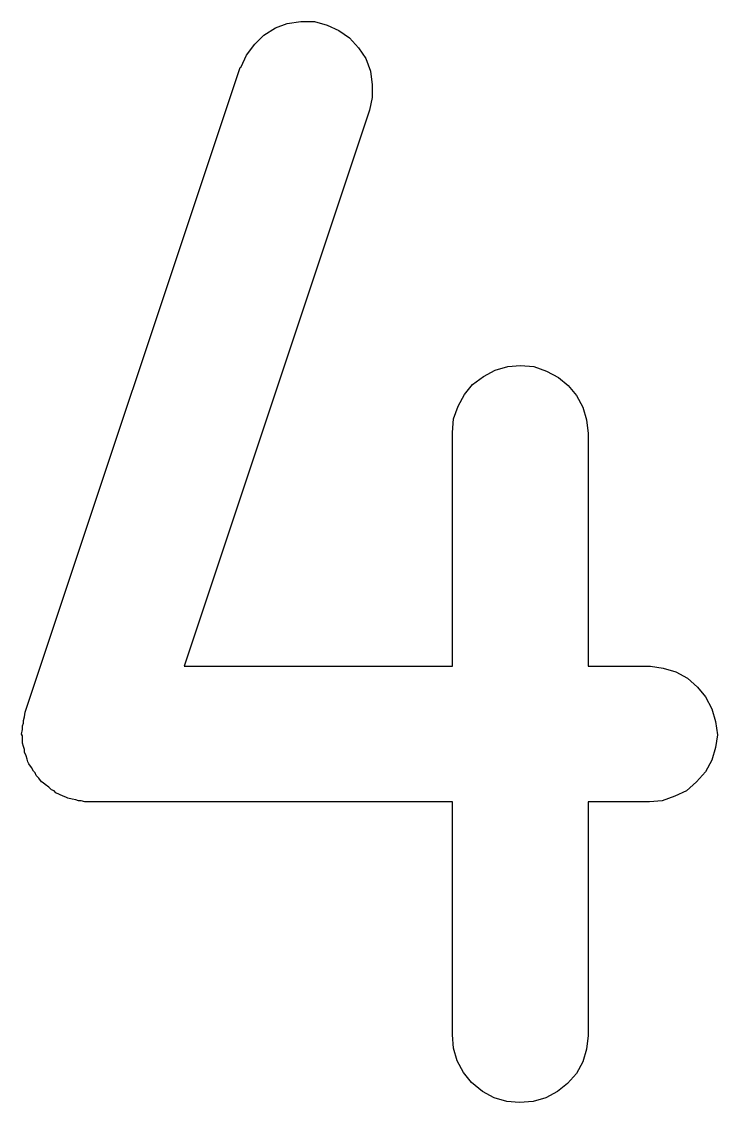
# Model space of a CAD drawing. Extents: x 50 to 150, y -150 to -50.
# Drawn here: x 115.615 to 116.385, y -103.877 to -102.68 of the extents above; entities that cross this region are included whole.
import ezdxf

# ---------------------------------------------------------------- set-up
doc = ezdxf.new("R2010")
doc.units = 0
doc.layers.add('BLACK', color=7, linetype='CONTINUOUS')

msp = doc.modelspace()

# ---------------------------------------------------------------- linework, layer by layer
at = {"layer": 'BLACK', "linetype": 'CONTINUOUS'}
for p, q in [((115.883, -102.695), (115.896, -102.687)), ((115.896, -102.687), (115.909, -102.682)), ((115.909, -102.682), (115.924, -102.68)), ((115.924, -102.68), (115.939, -102.68)), ((115.939, -102.68), (115.953, -102.684)), ((115.953, -102.684), (115.966, -102.69)), ((115.966, -102.69), (115.978, -102.698)), ((115.873, -102.705), (115.883, -102.695)), ((115.978, -102.698), (115.988, -102.709)), ((115.864, -102.717), (115.873, -102.705)), ((115.988, -102.709), (115.996, -102.721)), ((115.858, -102.73), (115.864, -102.717)), ((115.996, -102.721), (116.001, -102.735)), ((115.619, -103.445), (115.857, -102.731)), ((115.857, -102.731), (115.858, -102.73)), ((116.001, -102.735), (116.003, -102.75)), ((116.003, -102.75), (116.003, -102.764)), ((116.003, -102.764), (116, -102.778)), ((116, -102.778), (115.795, -103.394)), ((116.153, -103.062), (116.167, -103.061)), ((116.167, -103.061), (116.182, -103.062)), ((116.114, -103.082), (116.126, -103.073)), ((116.126, -103.073), (116.139, -103.066)), ((116.139, -103.066), (116.153, -103.062)), ((116.182, -103.062), (116.196, -103.067)), ((116.196, -103.067), (116.209, -103.074)), ((116.105, -103.093), (116.114, -103.082)), ((116.209, -103.074), (116.22, -103.083)), ((116.22, -103.083), (116.229, -103.094)), ((116.098, -103.106), (116.105, -103.093)), ((116.229, -103.094), (116.236, -103.107)), ((116.093, -103.12), (116.098, -103.106)), ((116.236, -103.107), (116.24, -103.121)), ((116.092, -103.135), (116.093, -103.12)), ((116.24, -103.121), (116.242, -103.136)), ((116.092, -103.136), (116.092, -103.135)), ((116.092, -103.394), (116.092, -103.136)), ((116.242, -103.136), (116.242, -103.394)), ((115.795, -103.394), (116.092, -103.394)), ((116.242, -103.394), (116.31, -103.394)), ((116.31, -103.394), (116.311, -103.394)), ((116.311, -103.394), (116.325, -103.396)), ((116.325, -103.396), (116.339, -103.4)), ((116.339, -103.4), (116.352, -103.407)), ((116.352, -103.407), (116.363, -103.417)), ((116.363, -103.417), (116.372, -103.428)), ((116.372, -103.428), (116.379, -103.441)), ((116.379, -103.441), (116.383, -103.455)), ((115.617, -103.454), (115.618, -103.45)), ((115.617, -103.457), (115.617, -103.454)), ((115.618, -103.45), (115.619, -103.445)), ((116.383, -103.455), (116.385, -103.47)), ((115.615, -103.469), (115.616, -103.464)), ((115.616, -103.46), (115.617, -103.457)), ((115.616, -103.464), (115.616, -103.46)), ((115.616, -103.471), (115.615, -103.469)), ((115.616, -103.474), (115.616, -103.471)), ((115.616, -103.479), (115.616, -103.474)), ((115.617, -103.483), (115.616, -103.479)), ((116.385, -103.47), (116.383, -103.484)), ((115.618, -103.486), (115.617, -103.483)), ((115.618, -103.489), (115.618, -103.486)), ((115.62, -103.493), (115.618, -103.489)), ((116.383, -103.484), (116.379, -103.498)), ((115.621, -103.497), (115.62, -103.493)), ((115.622, -103.5), (115.621, -103.497)), ((115.623, -103.502), (115.622, -103.5)), ((115.626, -103.506), (115.623, -103.502)), ((116.379, -103.498), (116.372, -103.511)), ((115.628, -103.51), (115.626, -103.506)), ((115.63, -103.512), (115.628, -103.51)), ((115.631, -103.515), (115.63, -103.512)), ((115.634, -103.518), (115.631, -103.515)), ((116.372, -103.511), (116.362, -103.522)), ((115.637, -103.522), (115.634, -103.518)), ((115.639, -103.523), (115.637, -103.522)), ((115.641, -103.525), (115.639, -103.523)), ((115.645, -103.528), (115.641, -103.525)), ((115.648, -103.531), (115.645, -103.528)), ((116.362, -103.522), (116.351, -103.532)), ((115.651, -103.532), (115.648, -103.531)), ((115.653, -103.534), (115.651, -103.532)), ((115.657, -103.536), (115.653, -103.534)), ((115.661, -103.538), (115.657, -103.536)), ((115.664, -103.539), (115.661, -103.538)), ((115.666, -103.54), (115.664, -103.539)), ((115.671, -103.541), (115.666, -103.54)), ((116.338, -103.538), (116.324, -103.543)), ((116.351, -103.532), (116.338, -103.538)), ((115.675, -103.542), (115.671, -103.541)), ((115.678, -103.543), (115.675, -103.542)), ((115.681, -103.543), (115.678, -103.543)), ((115.685, -103.544), (115.681, -103.543)), ((115.689, -103.544), (115.685, -103.544)), ((115.69, -103.544), (115.689, -103.544)), ((116.092, -103.544), (115.69, -103.544)), ((116.092, -103.802), (116.092, -103.544)), ((116.31, -103.544), (116.242, -103.544)), ((116.242, -103.544), (116.242, -103.802)), ((116.324, -103.543), (116.31, -103.544)), ((116.093, -103.817), (116.092, -103.802)), ((116.242, -103.803), (116.24, -103.818)), ((116.242, -103.802), (116.242, -103.803)), ((116.097, -103.831), (116.093, -103.817)), ((116.24, -103.818), (116.236, -103.832)), ((116.104, -103.844), (116.097, -103.831)), ((116.236, -103.832), (116.229, -103.845)), ((116.113, -103.855), (116.104, -103.844)), ((116.229, -103.845), (116.219, -103.856)), ((116.125, -103.865), (116.113, -103.855)), ((116.219, -103.856), (116.208, -103.865)), ((116.138, -103.872), (116.125, -103.865)), ((116.152, -103.876), (116.138, -103.872)), ((116.195, -103.872), (116.181, -103.876)), ((116.208, -103.865), (116.195, -103.872)), ((116.166, -103.877), (116.152, -103.876)), ((116.181, -103.876), (116.166, -103.877))]:
    msp.add_line(p, q, dxfattribs=at)

doc.saveas('drawing.dxf')
